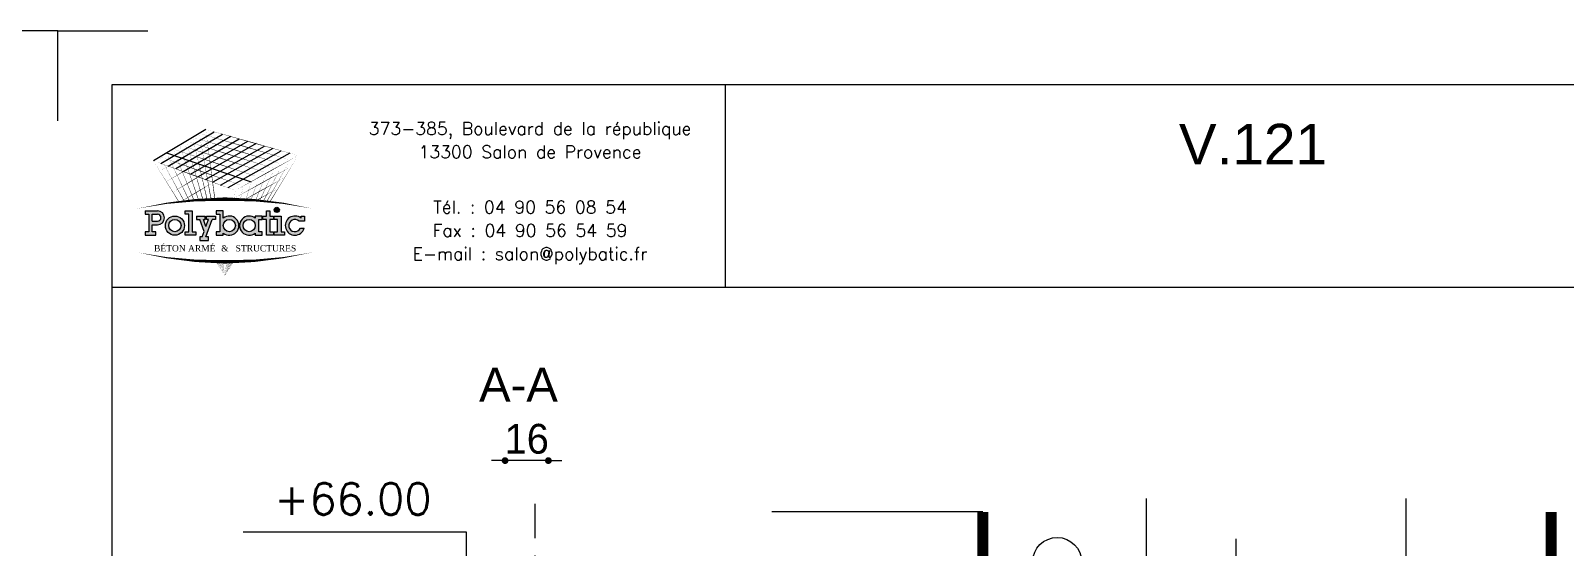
# Model space of a CAD drawing. Header units: metres. Extents: x -5618 to 118954, y -306 to 4637.
# Drawn here: x 32233 to 32800, y 1403 to 1594 of the extents above; entities that cross this region are included whole.
import ezdxf
from ezdxf.enums import TextEntityAlignment as Align

# ---------------------------------------------------------------- set-up
doc = ezdxf.new("R2010")
doc.units = ezdxf.units.M
doc.linetypes.add('CACHE', pattern=[9.524999999999999, 6.35, -3.175])
doc.linetypes.add('CACHEX2', pattern=[19.049999999999997, 12.7, -6.35])
for name, color, linetype in [('GO-FER-HA', 140, 'Continuous'), ('GO-TEXTE', 9, 'Continuous'), ('K_ENT_M_Building_V.76', 7, 'Continuous'), ('STR_COTATION', 1, 'Continuous'), ('STR_TS', 22, 'Continuous'), ('STR_VOI-POT', 6, 'Continuous')]:
    doc.layers.add(name, color=color, linetype=linetype)
doc.styles.add('ARIAL', font='ARIAL.TTF')
doc.styles.add('GrDimensions', font='simplex.shx')
doc.styles.add('POLYBATIC', font='TIMES.TTF')
doc.styles.add('schéma', font='simplex.shx')
doc.styles.add('TEXTEBA', font='ARIAL.TTF')
doc.dimstyles.new('COUPE-20', dxfattribs={"dimscale": 0.5, "dimtxt": 22, "dimasz": 5, "dimexe": 0.05, "dimexo": 0, "dimgap": 5, "dimtad": 1, "dimdec": 0, "dimdsep": 46, "dimtxsty": 'Standard', "dimblk1": 'DOT', "dimblk2": 'DOT', "dimsah": 1, "dimcen": 0, "dimdle": 150, "dimclrd": 1, "dimclre": 1, "dimclrt": 7, "dimadec": 0, "dimazin": 0, "dimtfac": 1, "dimtdec": 0, "dimtix": 1, "dimtmove": 2, "dimatfit": 3, "dimldrblk": 'DOT', "dimfxl": 0, "dimtvp": 1, "dimtolj": 1, "dimtzin": 0, "dimarcsym": 0})

# ---------------------------------------------------------------- blocks, each defined once
blk = doc.blocks.new('A$C492E529B')
h = blk.add_hatch(color=256)
h.paths.add_polyline_path([(-1.982500000000002, 0.1), (-2.082500000000003, 0.1), (-2.082500000000003, 0.2999999999999999), (-1.932500000000003, 0.2999999999999999, 1), (-1.932500000000003, 0.7), (-2.282500000000002, 0.7), (-2.282500000000001, 0.6), (-2.182500000000003, 0.6), (-2.182500000000003, 0.1), (-2.282500000000003, 0.1), (-2.282500000000004, -6.938893903907228e-18), (-1.982500000000003, -6.938893903907228e-18)])
h.paths.add_polyline_path([(-2.082500000000003, 0.3999999999999889), (-2.082500000000003, 0.6), (-1.932500000000003, 0.6, -1), (-1.932500000000003, 0.3999999999999999)], flags=16)
h = blk.add_hatch(color=256)
h.paths.add_polyline_path([(-1.157500000000001, 0.275, 1), (-1.707500000000001, 0.275, 1)])
h.paths.add_polyline_path([(-1.607500000000002, 0.275, -1), (-1.257500000000002, 0.275, -1)], flags=16)
for color, points in [(256, [(-0.9375, 0.7), (-1.137499999999999, 0.7000000000000001), (-1.137500000000001, 0.5999999999999999), (-1.0375, 0.6), (-1.0375, 0.09999999999999998), (-1.137500000000001, 0.09999999999999996), (-1.137499999999999, -4.163336342344337e-17), (-0.8375000000000021, -4.163336342344337e-17), (-0.8375000000000004, 0.09999999999999994), (-0.9374999999999982, 0.09999999999999998)]), (256, [(-0.3674999999999997, 0.45), (-0.2675000000000001, 0.45), (-0.2674999999999983, 0.55), (-0.5234481005020868, 0.55), (-0.5234481005020868, 0.45), (-0.4734481005020861, 0.45), (-0.5425000000000004, 0.2527088585773882), (-0.6115518994979148, 0.45), (-0.5615518994979141, 0.45), (-0.5615518994979141, 0.55), (-0.8175000000000008, 0.55), (-0.8175000000000008, 0.45), (-0.7175000000000011, 0.45), (-0.5954740502510436, 0.1013544292886954), (-0.6484481005020868, -0.04999999999999991), (-0.7175000000000011, -0.04999999999999991), (-0.7175000000000011, -0.1499999999999999), (-0.4675000000000011, -0.1499999999999999), (-0.4675000000000011, -0.04999999999999991), (-0.5424999999999986, -0.0499999999999999)]), (256, [(1.392500000000002, 0.55), (1.2925, 0.55), (1.2925, 0.7000000000000001), (1.192500000000003, 0.7000000000000001), (1.192500000000003, 0.55), (1.092500000000003, 0.55), (1.092500000000003, 0.45), (1.192500000000004, 0.45), (1.192500000000003, -6.938893903907228e-18), (1.392500000000002, -6.938893903907228e-18), (1.392500000000002, 0.1), (1.292500000000004, 0.1), (1.292500000000004, 0.45), (1.392500000000005, 0.45)]), (140, [(1.412500000000003, 0.7250000000000001, 1), (1.562500000000005, 0.7250000000000001, 1)]), (256, [(1.612500000000002, 0.55), (1.412500000000003, 0.55), (1.412500000000003, 0.45), (1.512500000000003, 0.45), (1.512500000000003, 0.1), (1.412500000000003, 0.09999999999999999), (1.412500000000003, -6.938893903907228e-18), (1.712500000000002, -6.938893903907228e-18), (1.7125, 0.09999999999999999), (1.612500000000002, 0.1)]), (256, [(2.129974487139162, 0.4), (2.282500000000004, 0.4), (2.282500000000002, 0.55), (2.182500000000005, 0.55), (2.182500000000003, 0.487132034355964, 3.359496397493009), (2.272075131106462, 0.2), (2.165613883008421, 0.2, -3.125801635094081)])]:
    blk.add_hatch(color=color).paths.add_polyline_path(points)
h = blk.add_hatch(color=256)
h.paths.add_polyline_path([(-0.04749999999999943, 0.4871320343559638), (-0.04749999999999766, 0.7000000000000001), (-0.2474999999999987, 0.7), (-0.2474999999999987, 0.6000000000000001), (-0.1474999999999991, 0.6000000000000001), (-0.1474999999999991, 0.1), (-0.2475000000000005, 0.09999999999999999), (-0.2474999999999987, -6.938893903907228e-18), (-0.04749999999999766, -1.387778780781446e-17), (-0.04749999999999943, 0.06286796564403607, 2.121320343559649)])
h.paths.add_polyline_path([(-0.04749999999999943, 0.275, -1), (0.3025000000000002, 0.275, -1)], flags=16)
h = blk.add_hatch(color=256)
h.paths.add_polyline_path([(1.072500000000003, 0.1), (0.9725000000000037, 0.1), (0.9725000000000037, 0.45), (1.072500000000003, 0.45), (1.072500000000003, 0.55), (0.872500000000004, 0.55), (0.872500000000004, 0.4871320343559638, 2.121320343559652), (0.872500000000004, 0.06286796564403632), (0.8725000000000058, -1.387778780781446e-17), (1.072500000000002, 0)])
h.paths.add_polyline_path([(0.5225000000000026, 0.275, -1), (0.8725000000000023, 0.275, -1)], flags=16)
for p, q in [((-0.5954740502510436, 0.101354429288693), (-0.7175000000000011, 0.45)), ((-0.5425000000000004, 0.2527088585773872), (-0.6115518994979148, 0.45)), ((-0.5425000000000004, -0.04999999999999991), (-0.3674999999999997, 0.45)), ((-0.5425000000000004, 0.2527088585773867), (-0.4734481005020861, 0.45)), ((0.872500000000004, 0.55), (0.872500000000004, 0.4871320343559638)), ((1.072500000000003, 0.55), (0.872500000000004, 0.55)), ((0.9725000000000037, 0.1), (0.9725000000000037, 0.45)), ((0.9725000000000037, 0.45), (1.072500000000003, 0.45)), ((1.072500000000003, 0.45), (1.072500000000003, 0.55)), ((-0.6484481005020868, -0.04999999999999991), (-0.5954740502510454, 0.1013544292886897)), ((0.872500000000004, 0.06286796564403632), (0.872500000000004, -6.938893903907228e-18)), ((1.072500000000003, 0.1), (0.9725000000000037, 0.1)), ((1.072500000000003, -6.938893903907228e-18), (1.072500000000003, 0.1)), ((2.165613883008421, 0.2), (2.272075131106462, 0.2)), ((0.872500000000004, -6.938893903907228e-18), (1.072500000000003, -6.938893903907228e-18))]:
    blk.add_line(p, q)
for points in [[(-2.282500000000002, 0.7), (-1.932500000000003, 0.7)], [(-2.282500000000002, 0.7), (-2.282500000000002, 0.6), (-2.182500000000003, 0.6), (-2.182500000000003, 0.1), (-2.282500000000002, 0.1), (-2.282500000000002, -6.938893903907228e-18), (-1.982500000000003, -6.938893903907228e-18), (-1.982500000000003, 0.1), (-2.082500000000003, 0.1), (-2.082500000000003, 0.2999999999999999), (-1.932500000000003, 0.2999999999999999)], [(-2.082500000000003, 0.3999999999999999), (-2.082500000000003, 0.6), (-1.932500000000003, 0.6)], [(-1.137499999999999, 0.7), (-0.9375, 0.7), (-0.9375, 0.09999999999999998), (-0.8375000000000004, 0.09999999999999994), (-0.8375000000000004, -4.163336342344337e-17), (-1.137499999999999, -4.163336342344337e-17), (-1.137499999999999, 0.09999999999999998), (-1.0375, 0.09999999999999998), (-1.0375, 0.6), (-1.137499999999999, 0.6), (-1.137499999999999, 0.7)], [(-0.8175000000000008, 0.55), (-0.5615518994979141, 0.55)], [(-0.8175000000000008, 0.55), (-0.8175000000000008, 0.45), (-0.7175000000000011, 0.45)], [(-0.6115518994979148, 0.45), (-0.5615518994979141, 0.45), (-0.5615518994979141, 0.55)], [(-0.5234481005020868, 0.55), (-0.2675000000000001, 0.55), (-0.2675000000000001, 0.45), (-0.3674999999999997, 0.45)], [(-0.4734481005020861, 0.45), (-0.5234481005020868, 0.45), (-0.5234481005020868, 0.55)], [(-0.2474999999999987, 0.7), (-0.2474999999999987, 0.6000000000000001), (-0.1474999999999991, 0.6000000000000001), (-0.1474999999999991, 0.1), (-0.2474999999999987, 0.1), (-0.2474999999999987, -6.938893903907228e-18), (-0.04749999999999943, -6.938893903907228e-18), (-0.04749999999999943, 0.06286796564403607)], [(-0.04749999999999943, 0.4871320343559638), (-0.04749999999999943, 0.7), (-0.2474999999999987, 0.7)], [(1.092500000000003, 0.55), (1.192500000000003, 0.55), (1.192500000000003, 0.7000000000000001), (1.292500000000002, 0.7000000000000001), (1.292500000000002, 0.55), (1.392500000000004, 0.55), (1.392500000000004, 0.45), (1.292500000000002, 0.45), (1.292500000000002, 0.1), (1.392500000000004, 0.1), (1.392500000000004, -6.938893903907228e-18), (1.192500000000003, -6.938893903907228e-18), (1.192500000000003, 0.45), (1.092500000000003, 0.45)], [(1.092500000000003, 0.45), (1.092500000000003, 0.55)], [(1.412500000000003, 0.45), (1.412500000000003, 0.55), (1.612500000000002, 0.55), (1.612500000000002, 0.1), (1.712500000000002, 0.1), (1.712500000000002, -6.938893903907228e-18), (1.412500000000003, -6.938893903907228e-18), (1.412500000000003, 0.1), (1.512500000000003, 0.1), (1.512500000000003, 0.45), (1.412500000000003, 0.45)], [(2.182500000000003, 0.487132034355964), (2.182500000000003, 0.55), (2.282500000000002, 0.55), (2.282500000000002, 0.4), (2.129974487139162, 0.4)], [(-2.082500000000003, 0.3999999999999999), (-1.932500000000003, 0.3999999999999999)], [(-0.6484481005020868, -0.04999999999999991), (-0.7175000000000011, -0.04999999999999991), (-0.7175000000000011, -0.1499999999999999), (-0.4675000000000011, -0.1499999999999999), (-0.4675000000000011, -0.04999999999999991), (-0.5425000000000004, -0.04999999999999991)]]:
    blk.add_lwpolyline(points)
for centre, radius in [((-1.432500000000001, 0.275), 0.275), ((-1.432500000000001, 0.275), 0.175), ((0.1275000000000013, 0.275), 0.175), ((0.6975000000000033, 0.275), 0.175)]:
    blk.add_circle(centre, radius)
at = {"color": 140}
blk.add_circle((1.487500000000004, 0.7250000000000001), 0.07500000000000107, dxfattribs=at)
for centre, radius, start, end in [((-1.932500000000003, 0.5), 0.2, 270, 90), ((-1.932500000000003, 0.5), 0.1, 270, 90), ((0.1275000000000013, 0.275), 0.275, 230.4788036413577, 129.5211963586423), ((0.6975000000000033, 0.275), 0.275, 50.47880364135766, 309.5211963586423), ((2.007500000000002, 0.275), 0.275, 50.47880364135766, 344.1733798681277), ((2.007500000000002, 0.275), 0.175, 45.58469140280684, 334.6230664748476)]:
    blk.add_arc(centre, radius, start, end)
blk = doc.blocks.new('POLYBATIC')
at = {"color": 140}
for p, q in [((-0.4296875000004547, 3.28125), (-1.601562500000455, 2.578125)), ((-1.434659090909463, 2.517755681818244), (-0.2414772727272521, 3.227982954545496)), ((-1.267755681818471, 2.457386363636374), (-0.05326704545473149, 3.174715909090992)), ((0.1349431818182438, 3.121448863636374), (-1.100852272727479, 2.397017045454504)), ((-1.308593750000455, 2.75390625), (0.5859375, 2.109375)), ((-0.933948863636715, 2.336647727272748), (0.323153409090537, 3.06818181818187)), ((-0.7670454545457233, 2.276278409090992), (0.5113636363635123, 3.014914772727252)), ((0.6995738636360329, 2.961647727272748), (-0.6001420454547315, 2.215909090909008)), ((-0.4332386363639671, 2.155539772727366), (0.8877840909092356, 2.908380681818244)), ((1.075994318181529, 2.855113636363626), (-0.2663352272729753, 2.095170454545496)), ((-0.09943181818198354, 2.034801136363626), (1.264204545454504, 2.801846590909008)), ((1.452414772727025, 2.748579545454504), (0.06747159090900823, 1.97443181818187))]:
    blk.add_line(p, q, dxfattribs=at)
for points in [[(-1.015625000000455, 2.9296875, 0.015625, 0, 0), (-0.4296875000004547, 3.28125, 0, 0, 0)], [(-0.8380681818182438, 2.87286931818187, 0.015625, 0, 0), (-0.2414772727272521, 3.227982954545496, 0, 0, 0)], [(0.283203125, 2.802734375, 0.015625, 0, 0), (-0.7226562500004547, 3.10546875, 0, 0, 0)], [(-0.3979455071712437, 1.710090152438511, 0.01404154563583916, 0, 0), (-0.7226562500004547, 3.10546875, 0, 0, 0)], [(-0.6605113636364877, 2.816051136363626, 0.015625, 0, 0), (-0.05326704545473149, 3.174715909090992, 0, 0, 0)], [(0.4443359375002274, 2.8955078125, 0.015625, 0, 0), (-0.5761718750004547, 3.193359375, 0, 0, 0)], [(-0.3091679367046254, 1.713523988177485, 0.01448156953465553, 0, 0), (-0.5761718750004547, 3.193359375, 0, 0, 0)], [(-0.4829545454547315, 2.759232954545496, 0.015625, 0, 0), (0.1349431818182438, 3.121448863636374, 0, 0, 0)], [(0.60546875, 2.98828125, 0.015625, 0, 0), (-0.4296875000004547, 3.28125, 0, 0, 0)], [(-0.2247129179731928, 1.715989555429132, 0.01490724232924596, 0, 0), (-0.4296875000004547, 3.28125, 0, 0, 0)], [(-1.601562500000455, 2.578125, 0, 0.015625, 0), (-1.015625000000455, 2.9296875, 0, 0, 0)], [(-1.434659090909463, 2.517755681818244, 0, 0.015625, 0), (-0.8380681818182438, 2.87286931818187, 0, 0, 0)], [(-0.3613281249997726, 2.431640625, 0.015625, 0, 0), (-1.308593750000455, 2.75390625, 0, 0, 0)], [(-0.8000544418000572, 1.683696661101635, 0.01214422228537064, 0, 0), (-1.308593750000455, 2.75390625, 0, 0, 0)], [(-1.267755681818471, 2.457386363636374, 0, 0.015625, 0), (-0.6605113636364877, 2.816051136363626, 0, 0, 0)], [(-0.2001953125, 2.5244140625, 0.015625, 0, 0), (-1.162109375000455, 2.841796875, 0, 0, 0)], [(-0.6921335829376858, 1.692528341469028, 0.01263800449243644, 0, 0), (-1.162109375000455, 2.841796875, 0, 0, 0)], [(-1.100852272727479, 2.397017045454504, 0, 0.015625, 0), (-0.4829545454547315, 2.759232954545496, 0, 0, 0)], [(-0.03906250000045475, 2.6171875, 0.015625, 0, 0), (-1.015625000000455, 2.9296875, 0, 0, 0)], [(-0.5892474188822234, 1.699752169851649, 0.0131193101882493, 0, 0), (-1.015625000000455, 2.9296875, 0, 0, 0)], [(-0.390625, 2.982954545454504, 0, 0.015625, 0), (-0.9232954545454959, 2.663352272727366, 0, 0, 0)], [(0.1220703125, 2.7099609375, 0.015625, 0, 0), (-0.8691406250004547, 3.017578125, 0, 0, 0)], [(-0.4912426523219438, 1.705550332218991, 0.01358734283786201, 0, 0), (-0.8691406250004547, 3.017578125, 0, 0, 0)], [(-0.3053977272729753, 2.702414772727366, 0.015625, 0, 0), (0.323153409090537, 3.06818181818187, 0, 0, 0)], [(-0.1278409090909918, 2.645596590909008, 0.015625, 0, 0), (0.5113636363635123, 3.014914772727252, 0, 0, 0)], [(0.04971590909099177, 2.588778409090992, 0.015625, 0, 0), (0.6995738636360329, 2.961647727272748, 0, 0, 0)], [(0.2272727272727479, 2.531960227272748, 0.015625, 0, 0), (0.8877840909092356, 2.908380681818244, 0, 0, 0)], [(1.2890625, 2.5, 0, 0.015625, 0), (0.283203125, 2.802734375, 0, 0, 0)], [(0.4048295454542767, 2.475142045454504, 0.015625, 0, 0), (1.075994318181529, 2.855113636363626, 0, 0, 0)], [(1.46484375, 2.59765625, 0, 0.015625, 0), (0.4443359375002274, 2.8955078125, 0, 0, 0)], [(0.5823863636364877, 2.41832386363626, 0.015625, 0, 0), (1.264204545454504, 2.801846590909008, 0, 0, 0)], [(1.640625000000227, 2.6953125, 0, 0.015625, 0), (0.60546875, 2.98828125, 0, 0, 0)], [(0.7599431818180165, 2.36150568181813, 0.015625, 0, 0), (1.452414772727025, 2.748579545454504, 0, 0, 0)], [(-0.68359375, 2.24609375, 0.015625, 0, 0), (-1.601562500000455, 2.578125, 0, 0, 0)], [(-1.031467709796289, 1.660411435280935, 0.01112380078447304, 0, 0), (-1.601562500000455, 2.578125, 0, 0, 0)], [(-1.455965909090764, 2.34375, 0, 0.015625, 0), (-0.9232954545454959, 2.663352272727366, 0, 0, 0)], [(-0.5224609375, 2.3388671875, 0.015625, 0, 0), (-1.455078125000455, 2.666015625, 0, 0, 0)], [(-0.9131357219118854, 1.673060752227684, 0.0116390314757204, 0, 0), (-1.455078125000455, 2.666015625, 0, 0, 0)], [(-0.933948863636715, 2.336647727272748, 0, 0.015625, 0), (-0.3053977272729753, 2.702414772727366, 0, 0, 0)], [(-0.3515625, 2.684659090909008, 0, 0.015625, 0), (-0.8309659090909918, 2.397017045454504, 0, 0, 0)], [(-0.7670454545457233, 2.276278409090992, 0, 0.015625, 0), (-0.1278409090909918, 2.645596590909008, 0, 0, 0)], [(-0.6001420454547315, 2.215909090909008, 0, 0.015625, 0), (0.04971590909099177, 2.588778409090992, 0, 0, 0)], [(-0.4332386363639671, 2.155539772727366, 0, 0.015625, 0), (0.2272727272727479, 2.531960227272748, 0, 0, 0)], [(0.5859375, 2.109375, 0, 0.015625, 0), (-0.3613281249997726, 2.431640625, 0, 0, 0)], [(-0.2663352272729753, 2.095170454545496, 0, 0.015625, 0), (0.4048295454542767, 2.475142045454504, 0, 0, 0)], [(0.7617187500002274, 2.20703125, 0, 0.015625, 0), (-0.2001953125, 2.5244140625, 0, 0, 0)], [(-0.09943181818198354, 2.034801136363626, 0, 0.015625, 0), (0.5823863636364877, 2.41832386363626, 0, 0, 0)], [(0.9374999999995453, 2.3046875, 0, 0.015625, 0), (-0.03906250000045475, 2.6171875, 0, 0, 0)], [(1.11328125, 2.40234375, 0, 0.015625, 0), (0.1220703125, 2.7099609375, 0, 0, 0)], [(0.7810150218122089, 1.685348204963248, 0.00932677131755205, 0, 0), (1.11328125, 2.40234375, 0, 0, 0)], [(0.8522727272725206, 2.095170454545496, 0.015625, 0, 0), (1.491477272727025, 2.450284090909008, 0, 0, 0)], [(0.8650912233908912, 1.677752675667421, 0.01027809155415822, 0, 0), (1.2890625, 2.5, 0, 0, 0)], [(0.9374999999995453, 2.3046875, 0.015625, 0, 0), (1.640625000000227, 2.6953125, 0, 0, 0)], [(0.9418075391890852, 1.670138702828694, 0.01115810583063171, 0, 0), (1.46484375, 2.59765625, 0, 0, 0)], [(1.012016020391002, 1.662597747784957, 0.01197350437350787, 0, 0), (1.640625000000227, 2.6953125, 0, 0, 0)], [(-1.310369318181984, 2.109375, 0, 0.015625, 0), (-0.8309659090909918, 2.397017045454504, 0, 0, 0)], [(-1.164772727272975, 1.875, 0, 0.015625, 0), (-0.738636363636715, 2.13068181818187, 0, 0, 0)], [(-0.3124999999997726, 2.386363636363626, 0, 0.015625, 0), (-0.738636363636715, 2.13068181818187, 0, 0, 0)], [(0.234375, 1.9140625, 0, 0.015625, 0), (-0.68359375, 2.24609375, 0, 0, 0)], [(-0.2734375, 2.08806818181813, 0, 0.015625, 0), (-0.6463068181817562, 1.864346590909008, 0, 0, 0)], [(0.41015625, 2.01171875, 0, 0.015625, 0), (-0.5224609375, 2.3388671875, 0, 0, 0)], [(0.06747159090900823, 1.97443181818187, 0, 0.015625, 0), (0.7599431818180165, 2.36150568181813, 0, 0, 0)], [(0.2130681818182438, 1.74005681818187, 0, 0.015625, 0), (0.8522727272725206, 2.095170454545496, 0, 0, 0)], [(0.234375, 1.9140625, 0, 0.015625, 0), (0.9374999999995453, 2.3046875, 0, 0, 0)], [(0.4740167860959446, 1.706460429945992, 0.005969104741541102, 0, 0), (0.5859375, 2.109375, 0, 0, 0)], [(0.5866968277300657, 1.699916449576676, 0.007180386554667803, 0, 0), (0.7617187500002274, 2.20703125, 0, 0, 0)], [(0.6885950454347949, 1.692796153361087, 0.008296831818832406, 0, 0), (0.9374999999995453, 2.3046875, 0, 0, 0)], [(0.7648212005681216, 1.884417712436971, 0.015625, 0, 0), (1.342329545454277, 2.20525568181813, 0, 0, 0)], [(-1.953125, 1.5078125, 0, 0.078125, -0.05384344768960826), (0, 1.71875, 0, 0, 0)], [(-1.019176136363967, 1.640625, 0, 0.015625, 0), (-0.6463068181817562, 1.864346590909008, 0, 0, 0)], [(-0.2343750000004547, 1.789772727272748, 0, 0.006380219183002012, 0), (-0.364879483288405, 1.711470037299478, 0, 0.006380219183002012, 0)], [(1.953125, 1.5078125, 0, 0.078125, 0.05384344768960826), (0, 1.71875, 0, 0, 0)], [(0.2101635290903232, 1.716335487573815, 0.003228196121244227, 0, 0), (0.234375, 1.9140625, 0, 0, 0)], [(0.3490664007761097, 1.712087584760297, 0.004654464702752464, 0, 0), (0.41015625, 2.01171875, 0, 0, 0)], [(0.4469534160696185, 1.707824498826653, 0.006931142164855608, 0.015625, 0), (0.7670454545452685, 1.885653409090992, 0, 0, 0)], [(0.6795939278408696, 1.674900666982467, 0.015625, 0, 0), (1.193181818181984, 1.960227272727366, 0, 0, 0)], [(0.9595825479204905, 1.668281339753776, 0.002934513941093933, 0, 0), (1.044034090909008, 1.715198863636374, 0, 0, 0)], [(-1.953125, 0.5234375, 0, 0.078125, 0.05384344768960826), (0, 0.3125, 0, 0, 0)], [(1.953125, 0.5234375, 0, 0.078125, -0.05384344768960826), (0, 0.3125, 0, 0, 0)], [(0, 0, 0, 0.003813184372856077, 0), (-0.195425699109137, 0.3145877107606339, 0, 0.003813184372856077, 0)], [(0, 0, 0, 0.003681835129602301, 0), (-0.1714354482223825, 0.3141065594943484, 0, 0.003681835129602301, 0)], [(0, 0, 0, 0.003559883067564705, 0), (-0.1490701034542781, 0.3137146953291676, 0, 0.003559883067564705, 0)], [(0, 0, 0, 0.003446298807918057, 0), (-0.1281592369196005, 0.3133977978450275, 0, 0.003446298807918057, 0)], [(0, 0, 0, 0.003340204242443637, 0), (-0.1085566378797012, 0.3131441477290764, 0, 0.003340204242443637, 0)], [(0, 0, 0, 0.00324084487628895, 0), (-0.09013599812169559, 0.312944083366574, 0, 0.00324084487628895, 0)], [(0, 0, 0, 0.00314756816438513, 0), (-0.07278751380135873, 0.312789586335839, 0, 0.00314756816438513, 0)], [(0, 0, 0, 0.003059806352468915, 0), (-0.05641517962362741, 0.3126739616427585, 0, 0.003059806352468915, 0)], [(0, 0, 0, 0.003059806352468926, 0), (-0.05641517962362741, 0.3126739616427585, 0, 0.003059806352468926, 0)], [(0, 0, 0, 0.002977062747662009, 0), (-0.04093461278057475, 0.3125915885044606, 0, 0.002977062747662009, 0)], [(0, 0, 0, 0.005103348149100338, 0), (0.03827511111785498, 0.3125800741324838, 0, 0.005103348149100338, 0)], [(0, 0, 0, 0.004857820584163759, 0), (0.06375889516698408, 0.3127222001055543, 0, 0.004857820584163759, 0)], [(0, 0, 0, 0.004635747574430795, 0), (0.08692026702033218, 0.3129129612740371, 0, 0.004635747574430795, 0)], [(0, 0, 0, 0.004433818568920311, 0), (0.1080743276174871, 0.3131384364301084, 0, 0.004433818568920311, 0)], [(0, 0, 0, 0.004249332961201733, 0), (0.1274799888360576, 0.3133883058886795, 0, 0.004249332961201733, 0)], [(0, 0, 0, 0.004080063185600645, 0), (0.1453522509866616, 0.3136548573932032, 0, 0.004080063185600645, 0)], [(0, 0, 0, 0.003924153640373415, 0), (0.1618713376651613, 0.3139322912297757, 0, 0.003924153640373415, 0)], [(0, 0, 0, 0.003780044831076442, 0), (0.1771896014565755, 0.3142162265830848, 0, 0.003780044831076442, 0)], [(0, 0, 0, 0.003646415603355052, 0), (0.1914368191760332, 0.314503345789376, 0, 0.003646415603355052, 0)]]:
    blk.add_lwpolyline(points, format="xyseb", dxfattribs=at)
at = {"color": 5, "xscale": 0.78125, "yscale": 0.78125, "zscale": 0.78125}
blk.add_blockref('A$C492E529B', (0, 0.9102189642169378), dxfattribs=at)
at = {"lineweight": 60, "style": 'POLYBATIC'}
for s, p in [('BÉTON ARMÉ', (-1.586656885245475, 0.546875)), ('STRUCTURES', (0.2401012856082616, 0.546875))]:
    blk.add_text(s, height=0.140625, dxfattribs=at).set_placement(p)
at = {"color": 140, "style": 'POLYBATIC'}
blk.add_text('&', height=0.140625, dxfattribs=at).set_placement((0, 0.546875), align=Align.CENTER)
blk = doc.blocks.new('_DOT')
at = {"color": 0, "linetype": 'ByBlock'}
blk.add_line((-0.5, 0), (-1, 0), dxfattribs=at)
at = {"color": 0, "linetype": 'ByBlock', "const_width": 0.5}
blk.add_lwpolyline([(-0.25, 0, 1), (0.25, 0, 1)], format="xyb", close=True, dxfattribs=at)
blk = doc.blocks.new('*D940')
at = {"layer": 'DEFPOINTS', "color": 0, "lineweight": -3, "ltscale": 4.5}
for p in [(32408.38764579824, 1434.774083733846), (32408.38764579824, 1395.790150645303, 187.688179425467), (32424.38764579823, 1395.790150645304, 187.688179425467)]:
    blk.add_point(p, dxfattribs=at)
at = {"layer": 'STR_COTATION', "color": 1, "lineweight": -2, "ltscale": 4.5}
for p, q in [((32405.88764579824, 1434.774083733846), (32403.38764579824, 1434.774083733846)), ((32408.38764579824, 1434.783821952242), (32408.38764579824, 1434.799083733846)), ((32424.38764579823, 1434.774083733846), (32408.38764579824, 1434.774083733846)), ((32424.38764579823, 1434.783821952242), (32424.38764579823, 1434.799083733846)), ((32426.88764579823, 1434.774083733846), (32429.38764579823, 1434.774083733846))]:
    blk.add_line(p, q, dxfattribs=at)
at = {"layer": 'STR_COTATION', "color": 1, "lineweight": -2, "ltscale": 4.5, "xscale": 2.5, "yscale": 2.5, "zscale": 2.5}
blk.add_blockref('_DOT', (32408.38764579824, 1434.774083733846), dxfattribs=at)
at = {"layer": 'STR_COTATION', "color": 1, "lineweight": -2, "ltscale": 4.5, "xscale": 2.5, "yscale": 2.5, "zscale": 2.5, "rotation": 180}
blk.add_blockref('_DOT', (32424.38764579823, 1434.774083733846), dxfattribs=at)
at = {"layer": 'STR_COTATION', "color": 7, "lineweight": -3, "ltscale": 4.5, "insert": (32416.38764579823, 1442.774083733846), "char_height": 11, "attachment_point": 5}
blk.add_mtext('\\A1;16', dxfattribs=at)

msp = doc.modelspace()

# ---------------------------------------------------------------- linework, layer by layer
at = {"linetype": 'ByBlock', "lineweight": -3, "ltscale": 4.5}
msp.add_line((32584.95696455606, 1415.787650615736, 187.688179425467), (32506.91004875343, 1415.787650615736, 187.688179425467), dxfattribs=at)
for points in [[(32243.07718608855, 1560.380024356924), (32243.07718605921, 1593.710024356766), (32209.74718605902, 1593.710024356766)], [(32243.07718605921, 1560.38002739045), (32243.07718605921, 1593.710027390175), (32276.40718605929, 1593.710027390175)], [(32489.71918605921, 1573.71202739062), (32489.72106615199, 1498.770784147682)], [(33212.98018605915, 1498.770784147682), (32263.07518605935, 1498.770784147682)]]:
    msp.add_lwpolyline(points)
msp.add_lwpolyline([(32263.07518605935, 1573.71202739062), (32263.07518605935, 913.7780273904947), (33212.98018605915, 913.7780273904947), (33212.98018605915, 1573.71202739062)], close=True)
at = {"layer": 'GO-FER-HA', "elevation": 187.6881794254672}
msp.add_lwpolyline([(32612.36440501999, 1388.25789103287, -512.322006256741), (32612.43511569811, 1388.257614991839), (32612.43511569811, 1370.390150615763), (32612.43511569811, 1372.79015061567), (32614.13217197297, 1371.893094340971), (32610.73805942325, 1373.687206890659)], format="xyb", dxfattribs=at)
at = {"layer": 'K_ENT_M_Building_V.76', "color": 30, "linetype": 'Continuous', "lineweight": -3}
for p, q in [((32387.68479809916, 1408.290150645304, 187.688179425467), (32311.54194095629, 1408.290150645304, 187.688179425467)), ((32387.68479809916, 1408.290150645304, 187.688179425467), (32311.54194095629, 1408.290150645304, 187.688179425467)), ((32394.18479809916, 1408.290150645304, 187.688179425467), (32387.68479809916, 1408.290150645304, 187.688179425467)), ((32394.18479809916, 1408.290150645304, 187.688179425467), (32387.68479809916, 1408.290150645304, 187.688179425467)), ((32394.18479809916, 1388.790150645304, 187.688179425467), (32394.18479809916, 1408.290150645304, 187.688179425467)), ((32394.18479809916, 1388.790150645304, 187.688179425467), (32394.18479809916, 1408.290150645304, 187.688179425467))]:
    msp.add_line(p, q, dxfattribs=at)
at = {"layer": 'STR_TS', "linetype": 'CACHE', "ltscale": 2, "const_width": 4, "elevation": 187.688179425467}
for points in [[(32584.95696455606, 1095.787650615736), (32584.95696455606, 1415.787650615736)], [(32794.95696455606, 1095.787650615736), (32794.95696455606, 1415.787650615736)]]:
    msp.add_lwpolyline(points, dxfattribs=at)
at = {"layer": 'STR_VOI-POT'}
for p, q in [((32645.43744596315, 1095.787650615762, 281.5322691382004), (32645.43744596313, 1420.790150615842, 281.5322691382004)), ((32741.43744596315, 1095.787650615762, 281.5322691382004), (32741.43744596317, 1420.790150615842, 281.5322691382004))]:
    msp.add_line(p, q, dxfattribs=at)
at = {"layer": 'STR_VOI-POT', "color": 1, "linetype": 'CACHEX2', "elevation": 187.688179425467}
msp.add_lwpolyline([(32419.38487734593, 1418.787650645219), (32419.3858109755, 1095.787650645219)], dxfattribs=at)
at = {"layer": 'STR_VOI-POT', "elevation": 281.5322691382004}
msp.add_lwpolyline([(32678.42897501371, 1405.914401707897), (32678.42897501371, 1323.787650615763), (32672.44708633505, 1329.769539294422)], dxfattribs=at)

# ---------------------------------------------------------------- block references
at = {"xscale": 16.49835000000894, "yscale": 16.49834999989253, "zscale": 16.49835000000003}
msp.add_blockref('POLYBATIC', (32304.84411308007, 1503.089306133582), dxfattribs=at)

# ---------------------------------------------------------------- texts
at = {"style": 'schéma'}
for s, p in [('373-385, Boulevard de la république', (32417.59983650503, 1555.175764095869)), ('13300 Salon de Provence', (32417.59983650503, 1546.545391177658)), ('Tél. : 04 90 56 08 54', (32417.59983650503, 1526.162273252049)), ('Fax : 04 90 56 54 59', (32417.59983650503, 1517.531900334188)), ('E-mail : salon@polybatic.fr', (32417.59983650503, 1508.901527415627))]:
    msp.add_text(s, height=4.6662, dxfattribs=at).set_placement(p, align=Align.CENTER)
at = {"style": 'ARIAL'}
msp.add_text('V.121', height=15, dxfattribs=at).set_placement((32657.37859087973, 1544.270739778445))
at = {"layer": 'GO-TEXTE', "style": 'TEXTEBA'}
msp.add_text('A-A', height=12.49708794321094, dxfattribs=at).set_placement((32398.79056117384, 1456.619519130618, 187.688179425467))
at = {"layer": 'K_ENT_M_Building_V.76', "color": 0, "linetype": 'Continuous', "lineweight": -3, "insert": (32381.18479809915, 1414.790150645304, 187.688179425467), "char_height": 11.7, "attachment_point": 9, "style": 'GrDimensions'}
msp.add_mtext('+66.00', dxfattribs=at)

# ---------------------------------------------------------------- dimensions: what is measured, and where the dimension line sits
at = {"layer": 'STR_COTATION', "lineweight": -3, "ltscale": 4.5}
dim = msp.add_linear_dim(base=(32408.38764579824, 1434.774083733846), p1=(32424.38764579823, 1395.790150645304, 187.688179425467), p2=(32408.38764579824, 1395.790150645303, 187.688179425467), angle=180, dimstyle='COUPE-20', override={"dimfxl": 0.1}, dxfattribs=at)
dim.commit()
dim.dimension.update_dxf_attribs({"geometry": '*D940', "text_midpoint": (32416.38764579823, 1442.774083733846)})

doc.saveas('drawing.dxf')
